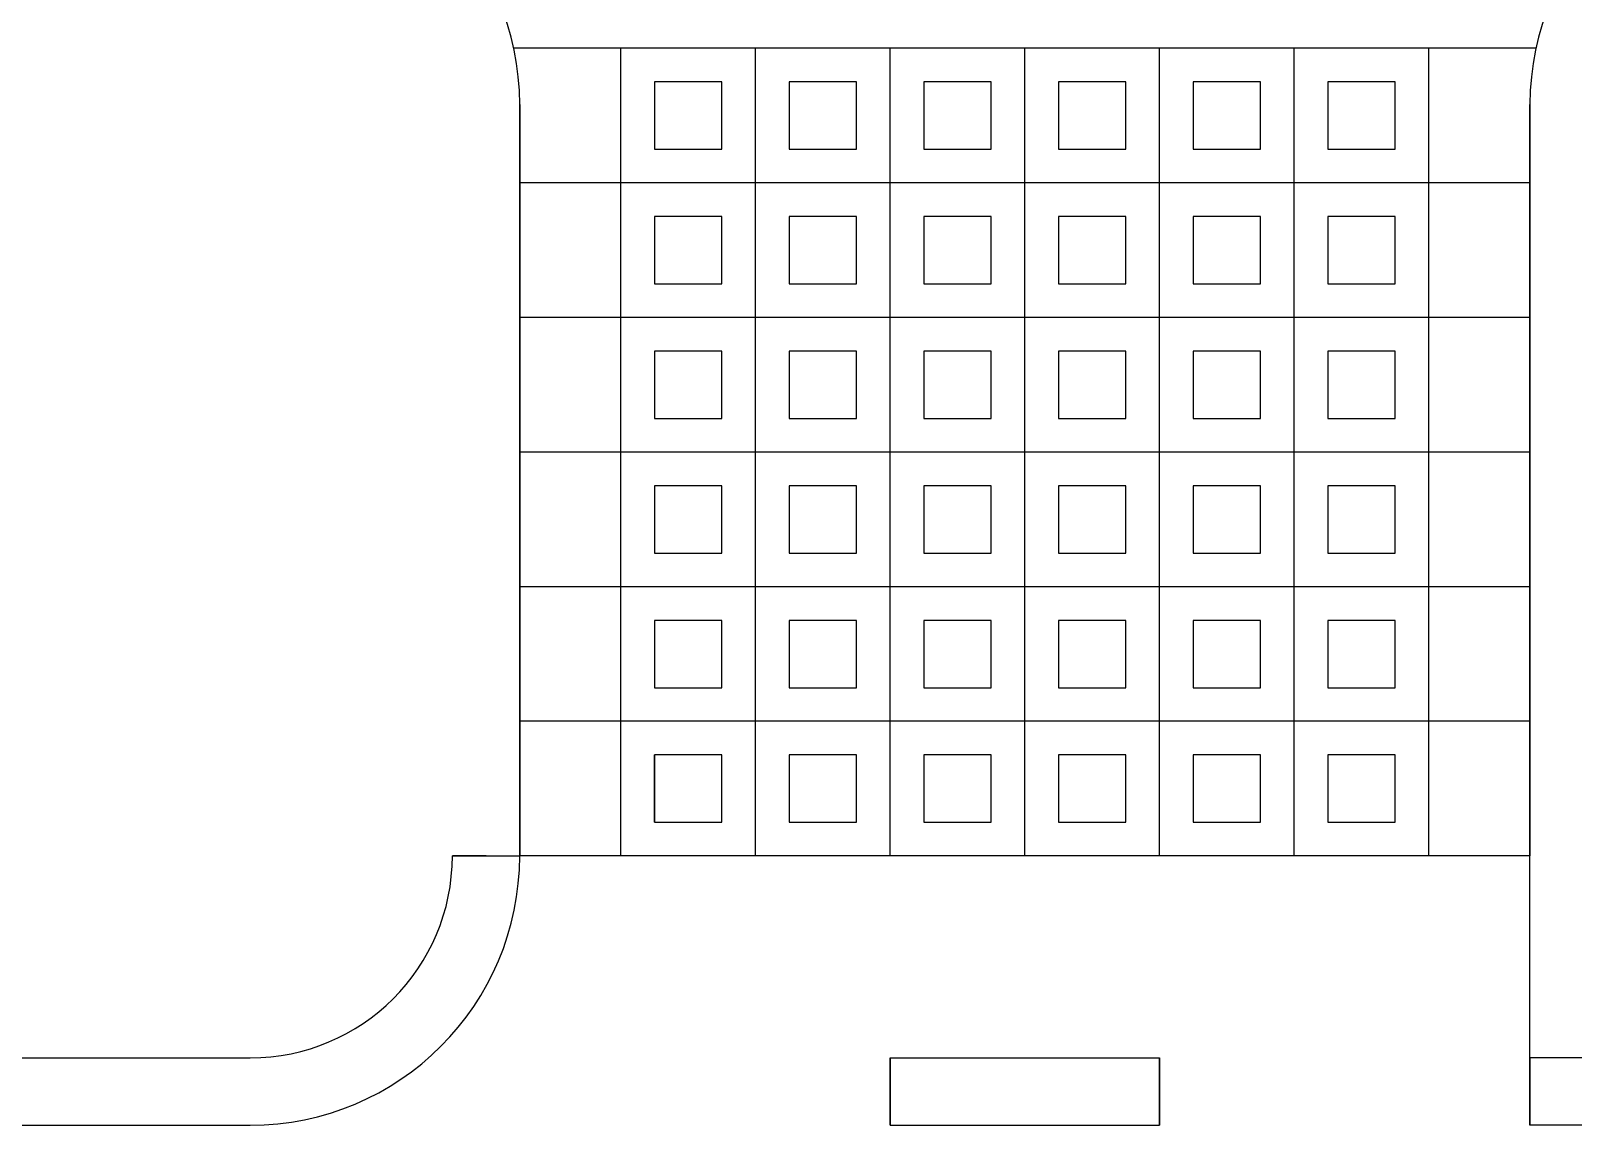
# Model space of a CAD drawing. Header units: millimetres. Extents: x 1887 to 2405, y 1100 to 1335.
# Drawn here: x 2082.31 to 2093.76, y 1215.01 to 1223.14 of the extents above; entities that cross this region are included whole.
import ezdxf

# ---------------------------------------------------------------- set-up
doc = ezdxf.new("R2010")
doc.units = ezdxf.units.MM
doc.layers.add('AR-CALÇADA', color=1, linetype='Continuous')
doc.layers.add('AR-PISO', color=1, linetype='Continuous')

msp = doc.modelspace()

# ---------------------------------------------------------------- linework, layer by layer
at = {"layer": 'AR-CALÇADA'}
for p, q in [((2093.483, 1223.015), (2085.895, 1223.015)), ((2086.689, 1217.015), (2086.689, 1223.015)), ((2087.689, 1217.015), (2087.689, 1223.015)), ((2088.689, 1217.015), (2088.689, 1223.015)), ((2089.689, 1217.015), (2089.689, 1223.015)), ((2090.689, 1217.015), (2090.689, 1223.015)), ((2091.689, 1217.015), (2091.689, 1223.015)), ((2092.689, 1217.015), (2092.689, 1223.015)), ((2085.939, 1217.015), (2085.939, 1222.598)), ((2085.939, 1222.598), (2085.939, 1217.015)), ((2093.439, 1222.598), (2093.439, 1217.015)), ((2093.439, 1215.015), (2093.439, 1222.598)), ((2093.439, 1222.015), (2085.939, 1222.015)), ((2093.439, 1221.015), (2085.939, 1221.015)), ((2093.439, 1220.015), (2085.939, 1220.015)), ((2093.439, 1219.015), (2085.939, 1219.015)), ((2093.439, 1218.015), (2085.939, 1218.015)), ((2093.439, 1217.015), (2085.939, 1217.015))]:
    msp.add_line(p, q, dxfattribs=at)
for centre, start, end in [((2083.939, 1222.598), 360, 90), ((2095.439, 1222.598), 90, 180)]:
    msp.add_arc(centre, 2, start, end, dxfattribs=at)
at = {"layer": 'AR-PISO'}
for p, q in [((2086.939, 1217.515), (2086.939, 1217.765)), ((2087.439, 1217.515), (2087.439, 1217.765)), ((2086.939, 1217.265), (2086.939, 1217.515)), ((2087.439, 1217.265), (2087.439, 1217.515)), ((2085.439, 1217.015), (2085.689, 1217.015)), ((2085.689, 1217.015), (2085.439, 1217.015)), ((2085.689, 1217.015), (2085.939, 1217.015)), ((2085.689, 1217.015), (2085.939, 1217.015)), ((2080.439, 1215.515), (2083.939, 1215.515)), ((2088.689, 1215.515), (2090.689, 1215.515)), ((2088.689, 1215.515), (2088.689, 1215.015)), ((2088.689, 1215.265), (2088.689, 1215.515)), ((2090.689, 1215.515), (2090.689, 1215.015)), ((2090.689, 1215.265), (2090.689, 1215.515)), ((2090.689, 1215.515), (2090.689, 1215.015)), ((2099.439, 1215.515), (2093.439, 1215.515)), ((2093.439, 1215.515), (2093.439, 1215.265)), ((2093.439, 1215.515), (2093.439, 1215.265)), ((2093.439, 1215.515), (2093.439, 1215.265)), ((2093.439, 1215.515), (2093.439, 1215.265)), ((2093.439, 1215.515), (2093.439, 1215.015)), ((2093.439, 1215.515), (2093.439, 1215.265)), ((2088.689, 1215.015), (2088.689, 1215.265)), ((2090.689, 1215.015), (2090.689, 1215.265)), ((2093.439, 1215.265), (2093.439, 1215.015)), ((2093.439, 1215.265), (2093.439, 1215.015)), ((2093.439, 1215.265), (2093.439, 1215.015)), ((2093.439, 1215.265), (2093.439, 1215.015)), ((2093.439, 1215.265), (2093.439, 1215.015)), ((2080.439, 1215.015), (2083.939, 1215.015)), ((2088.689, 1215.015), (2090.689, 1215.015)), ((2099.439, 1215.015), (2093.439, 1215.015))]:
    msp.add_line(p, q, dxfattribs=at)
for points in [[(2086.939, 1222.265), (2087.439, 1222.265), (2087.439, 1222.765), (2086.939, 1222.765)], [(2087.939, 1222.265), (2088.439, 1222.265), (2088.439, 1222.765), (2087.939, 1222.765)], [(2088.939, 1222.265), (2089.439, 1222.265), (2089.439, 1222.765), (2088.939, 1222.765)], [(2089.939, 1222.265), (2090.439, 1222.265), (2090.439, 1222.765), (2089.939, 1222.765)], [(2090.939, 1222.265), (2091.439, 1222.265), (2091.439, 1222.765), (2090.939, 1222.765)], [(2091.939, 1222.265), (2092.439, 1222.265), (2092.439, 1222.765), (2091.939, 1222.765)], [(2086.939, 1221.265), (2087.439, 1221.265), (2087.439, 1221.765), (2086.939, 1221.765)], [(2087.939, 1221.265), (2088.439, 1221.265), (2088.439, 1221.765), (2087.939, 1221.765)], [(2088.939, 1221.265), (2089.439, 1221.265), (2089.439, 1221.765), (2088.939, 1221.765)], [(2089.939, 1221.265), (2090.439, 1221.265), (2090.439, 1221.765), (2089.939, 1221.765)], [(2090.939, 1221.265), (2091.439, 1221.265), (2091.439, 1221.765), (2090.939, 1221.765)], [(2091.939, 1221.265), (2092.439, 1221.265), (2092.439, 1221.765), (2091.939, 1221.765)], [(2086.939, 1220.265), (2087.439, 1220.265), (2087.439, 1220.765), (2086.939, 1220.765)], [(2087.939, 1220.265), (2088.439, 1220.265), (2088.439, 1220.765), (2087.939, 1220.765)], [(2088.939, 1220.265), (2089.439, 1220.265), (2089.439, 1220.765), (2088.939, 1220.765)], [(2089.939, 1220.265), (2090.439, 1220.265), (2090.439, 1220.765), (2089.939, 1220.765)], [(2090.939, 1220.265), (2091.439, 1220.265), (2091.439, 1220.765), (2090.939, 1220.765)], [(2091.939, 1220.265), (2092.439, 1220.265), (2092.439, 1220.765), (2091.939, 1220.765)], [(2086.939, 1219.265), (2087.439, 1219.265), (2087.439, 1219.765), (2086.939, 1219.765)], [(2087.939, 1219.265), (2088.439, 1219.265), (2088.439, 1219.765), (2087.939, 1219.765)], [(2088.939, 1219.265), (2089.439, 1219.265), (2089.439, 1219.765), (2088.939, 1219.765)], [(2089.939, 1219.265), (2090.439, 1219.265), (2090.439, 1219.765), (2089.939, 1219.765)], [(2090.939, 1219.265), (2091.439, 1219.265), (2091.439, 1219.765), (2090.939, 1219.765)], [(2091.939, 1219.265), (2092.439, 1219.265), (2092.439, 1219.765), (2091.939, 1219.765)], [(2086.939, 1218.265), (2087.439, 1218.265), (2087.439, 1218.765), (2086.939, 1218.765)], [(2087.939, 1218.265), (2088.439, 1218.265), (2088.439, 1218.765), (2087.939, 1218.765)], [(2088.939, 1218.265), (2089.439, 1218.265), (2089.439, 1218.765), (2088.939, 1218.765)], [(2089.939, 1218.265), (2090.439, 1218.265), (2090.439, 1218.765), (2089.939, 1218.765)], [(2090.939, 1218.265), (2091.439, 1218.265), (2091.439, 1218.765), (2090.939, 1218.765)], [(2091.939, 1218.265), (2092.439, 1218.265), (2092.439, 1218.765), (2091.939, 1218.765)], [(2086.939, 1217.265), (2087.439, 1217.265), (2087.439, 1217.765), (2086.939, 1217.765)], [(2087.939, 1217.265), (2088.439, 1217.265), (2088.439, 1217.765), (2087.939, 1217.765)], [(2088.939, 1217.265), (2089.439, 1217.265), (2089.439, 1217.765), (2088.939, 1217.765)], [(2089.939, 1217.265), (2090.439, 1217.265), (2090.439, 1217.765), (2089.939, 1217.765)], [(2090.939, 1217.265), (2091.439, 1217.265), (2091.439, 1217.765), (2090.939, 1217.765)], [(2091.939, 1217.265), (2092.439, 1217.265), (2092.439, 1217.765), (2091.939, 1217.765)]]:
    msp.add_lwpolyline(points, close=True, dxfattribs=at)
for radius in [1.5, 2]:
    msp.add_arc((2083.939, 1217.015), radius, 270, 0, dxfattribs=at)

doc.saveas('drawing.dxf')
